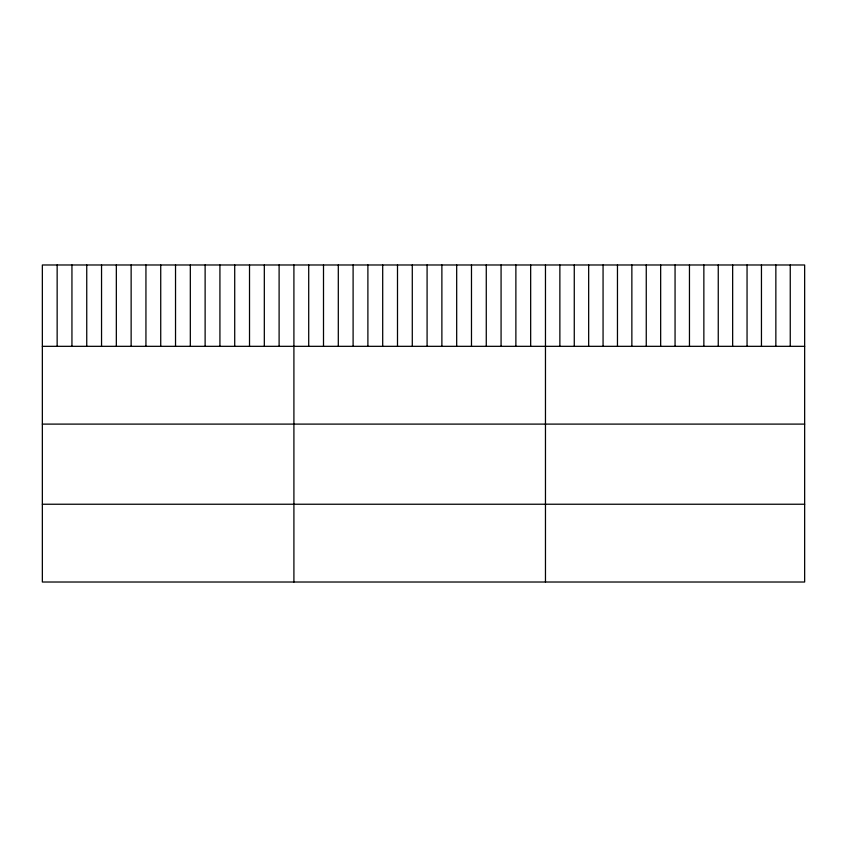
<?xml version="1.0" encoding="UTF-8"?>
<svg xmlns="http://www.w3.org/2000/svg" width="847" height="847" viewBox="0 0 847 847"><rect width="100%" height="100%" fill="white"/><g stroke="black" fill="none" stroke-linecap="round" stroke-linejoin="round"><path stroke-width="1.27" d="M804.65 346.328L804.65 582.016L42.35 582.016L42.35 264.984L804.65 264.984L804.65 346.328L42.35 346.328M42.35 424.103L804.65 424.103M42.35 504.24L804.65 504.24M790.251 264.984L790.251 346.328M775.852 264.984L775.852 346.328M761.453 264.984L761.453 346.328M747.054 264.984L747.054 346.328M732.655 264.984L732.655 346.328M718.256 264.984L718.256 346.328M703.857 264.984L703.857 346.328M689.458 264.984L689.458 346.328M675.059 264.984L675.059 346.328M660.66 264.984L660.66 346.328M646.261 264.984L646.261 346.328M631.862 264.984L631.862 346.328M617.463 264.984L617.463 346.328M603.064 264.984L603.064 346.328M588.665 264.984L588.665 346.328M574.266 264.984L574.266 346.328M559.867 264.984L559.867 346.328M545.468 264.984L545.468 582.016M530.667 264.984L530.667 346.328M515.876 264.984L515.876 346.328M501.075 264.984L501.075 346.328M486.273 264.984L486.273 346.328M471.483 264.984L471.483 346.328M456.681 264.984L456.681 346.328M441.88 264.984L441.88 346.328M427.089 264.984L427.089 346.328M412.288 264.984L412.288 346.328M397.497 264.984L397.497 346.328M382.696 264.984L382.696 346.328M367.894 264.984L367.894 346.328M353.104 264.984L353.104 346.328M338.302 264.984L338.302 346.328M323.501 264.984L323.501 346.328M308.71 264.984L308.71 346.328M293.909 264.984L293.909 582.016M279.108 264.984L279.108 346.328M264.317 264.984L264.317 346.328M249.516 264.984L249.516 346.328M234.714 264.984L234.714 346.328M219.924 264.984L219.924 346.328M205.122 264.984L205.122 346.328M190.321 264.984L190.321 346.328M175.53 264.984L175.53 346.328M160.729 264.984L160.729 346.328M145.938 264.984L145.938 346.328M131.137 264.984L131.137 346.328M116.335 264.984L116.335 346.328M101.545 264.984L101.545 346.328M86.743 264.984L86.743 346.328M71.942 264.984L71.942 346.328M57.151 264.984L57.151 346.328"/></g></svg>
